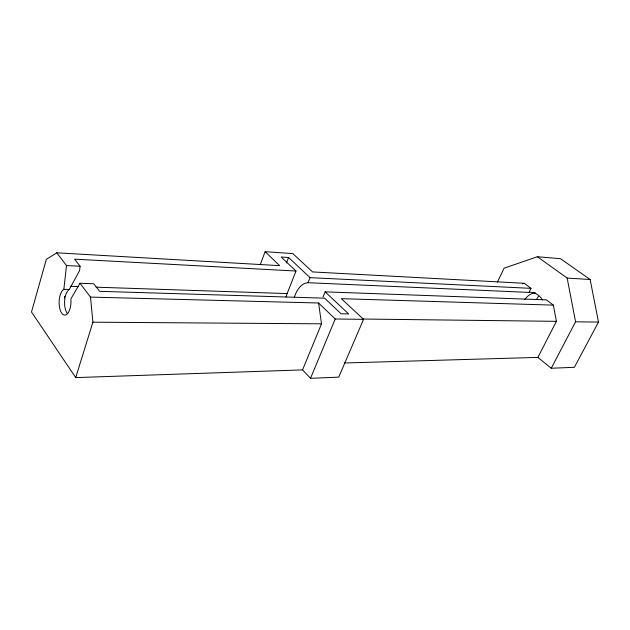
<?xml version="1.0" encoding="UTF-8"?>
<svg xmlns="http://www.w3.org/2000/svg" width="630" height="630" viewBox="0 0 630 630"><rect width="100%" height="100%" fill="white"/><g stroke="black" fill="none" stroke-linecap="round" stroke-linejoin="round"><path stroke-width="0.94" d="M323.056 296.974L325.143 291.855L348.626 313.913L341.098 313.787L324.607 298.171L99.611 291.328L93.736 283.768L79.986 283.272L70.867 298.88A13.096 5.922 -88.5 0 1 66.229 314.716A13.096 5.922 -88.5 0 1 59.244 305.219A13.096 5.922 -88.5 0 1 63.85 289.335L66.504 265.569L56.794 252.811L46.337 259.332L31.5 312L75.718 377.598L302.558 369.889L310.511 378.323L338.735 377.142L363.549 319.331L341.334 298.675L553.368 305.133L556.424 321.339L537.862 357.391L344.137 362.998M286.02 297.053A26.46 16.656 -88.7 0 1 287.17 293.58L295.982 271.042L74.576 259.166L80.089 266.23L79.545 270.64L69.308 289.501A13.041 5.953 -88.5 0 0 64.677 300.156A13.041 5.953 -88.5 0 0 67.166 313.228M75.718 377.598L92.901 322.19L90.507 297.1L79.986 283.272M260.292 264.568L265.12 251.677L292.832 253.591L312.567 271.932L524.286 283.295L531.019 288.351L529.011 292.399L308.007 282.712L305.054 283.287A24.853 15.781 -88.7 0 0 294.241 297.817M286.461 262.97L288.572 257.497L281.177 257.016L295.982 271.042M308.007 282.712L310.023 277.649L288.572 257.497M302.558 369.889L321.513 323.82L318.575 303.006L90.507 297.1M310.511 378.323L335.223 319L363.549 319.331M497.401 282.122L504.11 268.159L537.366 256.741L560.487 258.686L590.129 279.507L598.5 322.072L574.371 367.298L551.25 368.259L537.862 357.391M551.25 368.259L575.568 321.804L567.165 278.074L537.366 256.741M522.514 283.87L524.286 283.295M529.011 292.399L530.169 292.225A19.932 15.971 -89 0 1 542.493 299.927M535.35 292.816L533.114 293.139A19.774 15.947 -89 0 0 524.782 299.557M92.901 322.19L321.513 323.82M362.935 319.032L556.424 321.339M575.568 321.804L598.5 322.072M63.85 289.335L69.308 289.501M70.552 286.327L78.396 286.595M96.036 287.185L287.17 293.58M325.143 291.855L546.352 299.856L553.368 305.133M66.504 265.569L80.089 266.23M310.023 277.649L531.019 288.351M56.794 252.811L279.673 265.655L265.12 251.677M567.165 278.074L590.129 279.507M318.575 303.006L335.223 319M64.488 298.037A31.697 14.655 -88.5 0 1 64.662 296.25M536.61 299.305A24.271 19.869 -89.1 0 1 538.516 296.336"/></g></svg>
